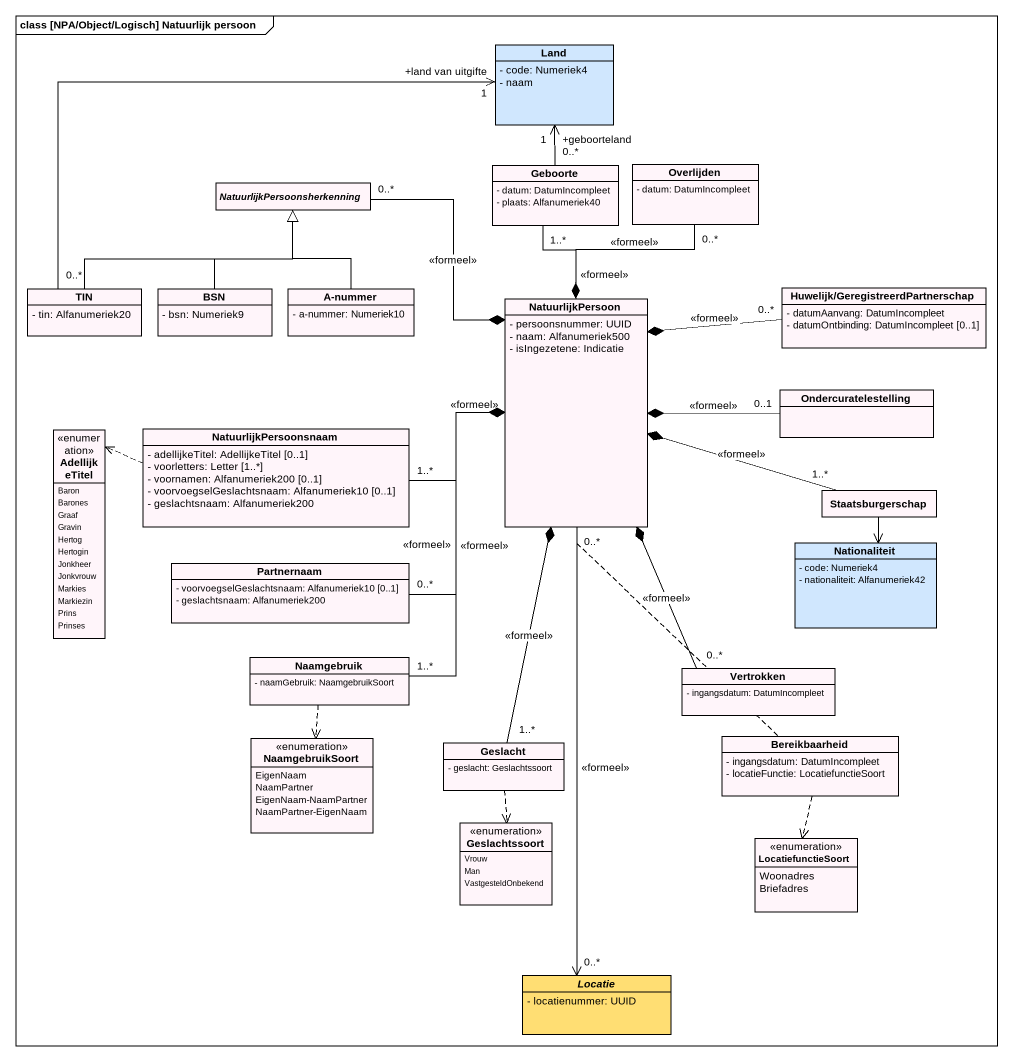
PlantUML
@startuml
mainframe class [NPA/Object/Logisch] Natuurlijk persoon
hide circle
hide empty members
skinparam classAttributeIconSize 0
class Land #D0E7FE {
  - code: Numeriek4
  - naam
}
abstract class NatuurlijkPersoonsherkenning #FFF5FA
class Geboorte #FFF5FA {
  - datum: DatumIncompleet
  - plaats: Alfanumeriek40
}
class Overlijden #FFF5FA {
  - datum: DatumIncompleet
}
class TIN #FFF5FA {
  - tin: Alfanumeriek20
}
class BSN #FFF5FA {
  - bsn: Numeriek9
}
class "A-nummer" as A_nummer #FFF5FA {
  - a-nummer: Numeriek10
}
class NatuurlijkPersoon #FFF5FA {
  - persoonsnummer: UUID
  - naam: Alfanumeriek500
  - isIngezetene: Indicatie
}
class "Huwelijk/GeregistreerdPartnerschap" as Huwelijk #FFF5FA {
  - datumAanvang: DatumIncompleet
  - datumOntbinding: DatumIncompleet [0..1]
}
class Ondercuratelestelling #FFF5FA
enum AdellijkeTitel #FFF5FA {
  Baron
  Barones
  Graaf
  Gravin
  Hertog
  Hertogin
  Jonkheer
  Jonkvrouw
  Markies
  Markiezin
  Prins
  Prinses
}
class NatuurlijkPersoonsnaam #FFF5FA {
  - adellijkeTitel: AdellijkeTitel [0..1]
  - voorletters: Letter [1..*]
  - voornamen: Alfanumeriek200 [0..1]
  - voorvoegselGeslachtsnaam: Alfanumeriek10 [0..1]
  - geslachtsnaam: Alfanumeriek200
}
class Staatsburgerschap #FFF5FA
class Partnernaam #FFF5FA {
  - voorvoegselGeslachtsnaam: Alfanumeriek10 [0..1]
  - geslachtsnaam: Alfanumeriek200
}
class Nationaliteit #D0E7FE {
  - code: Numeriek4
  - nationaliteit: Alfanumeriek42
}
class Naamgebruik #FFF5FA {
  - naamGebruik: NaamgebruikSoort
}
class Vertrokken #FFF5FA {
  - ingangsdatum: DatumIncompleet
}
enum NaamgebruikSoort #FFF5FA {
  EigenNaam
  NaamPartner
  EigenNaam-NaamPartner
  NaamPartner-EigenNaam
}
class Geslacht #FFF5FA {
  - geslacht: Geslachtssoort
}
class Bereikbaarheid #FFF5FA {
  - ingangsdatum: DatumIncompleet
  - locatieFunctie: LocatiefunctieSoort
}
enum Geslachtssoort #FFF5FA {
  Vrouw
  Man
  VastgesteldOnbekend
}
enum LocatiefunctieSoort #FFF5FA {
  Woonadres
  Briefadres
}
abstract class Locatie #FFDE73 {
  - locatienummer: UUID
}
NatuurlijkPersoonsherkenning "0..*" --* NatuurlijkPersoon : <<formeel>>
Geboorte "0..*" -up-> "+geboorteland\n1" Land
Geboorte "1..*" --* NatuurlijkPersoon : <<formeel>>
Overlijden "0..*" --* NatuurlijkPersoon : <<formeel>>
TIN "0..*" -right-> "+land van uitgifte\n1" Land
TIN -right-|> NatuurlijkPersoonsherkenning
BSN -up-|> NatuurlijkPersoonsherkenning
A_nummer -up-|> NatuurlijkPersoonsherkenning
NatuurlijkPersoon "0..*" --> "0..*" Locatie : <<formeel>>
(NatuurlijkPersoon, Locatie) .. Bereikbaarheid
Huwelijk "0..*" -left-* NatuurlijkPersoon : <<formeel>>
Ondercuratelestelling "0..1" -left-* NatuurlijkPersoon : <<formeel>>
NatuurlijkPersoonsnaam "1..*" -right-* NatuurlijkPersoon : <<formeel>>
NatuurlijkPersoonsnaam .left.> AdellijkeTitel
Staatsburgerschap "1..*" -left-* NatuurlijkPersoon : <<formeel>>
Staatsburgerschap --> Nationaliteit
Partnernaam "0..*" -up-* NatuurlijkPersoon : <<formeel>>
Naamgebruik "1..*" -up-* NatuurlijkPersoon : <<formeel>>
Naamgebruik ..> NaamgebruikSoort
Vertrokken "0..*" -up-* NatuurlijkPersoon : <<formeel>>
Geslacht "1..*" -up-* NatuurlijkPersoon : <<formeel>>
Geslacht ..> Geslachtssoort
Bereikbaarheid ..> LocatiefunctieSoort
@enduml
